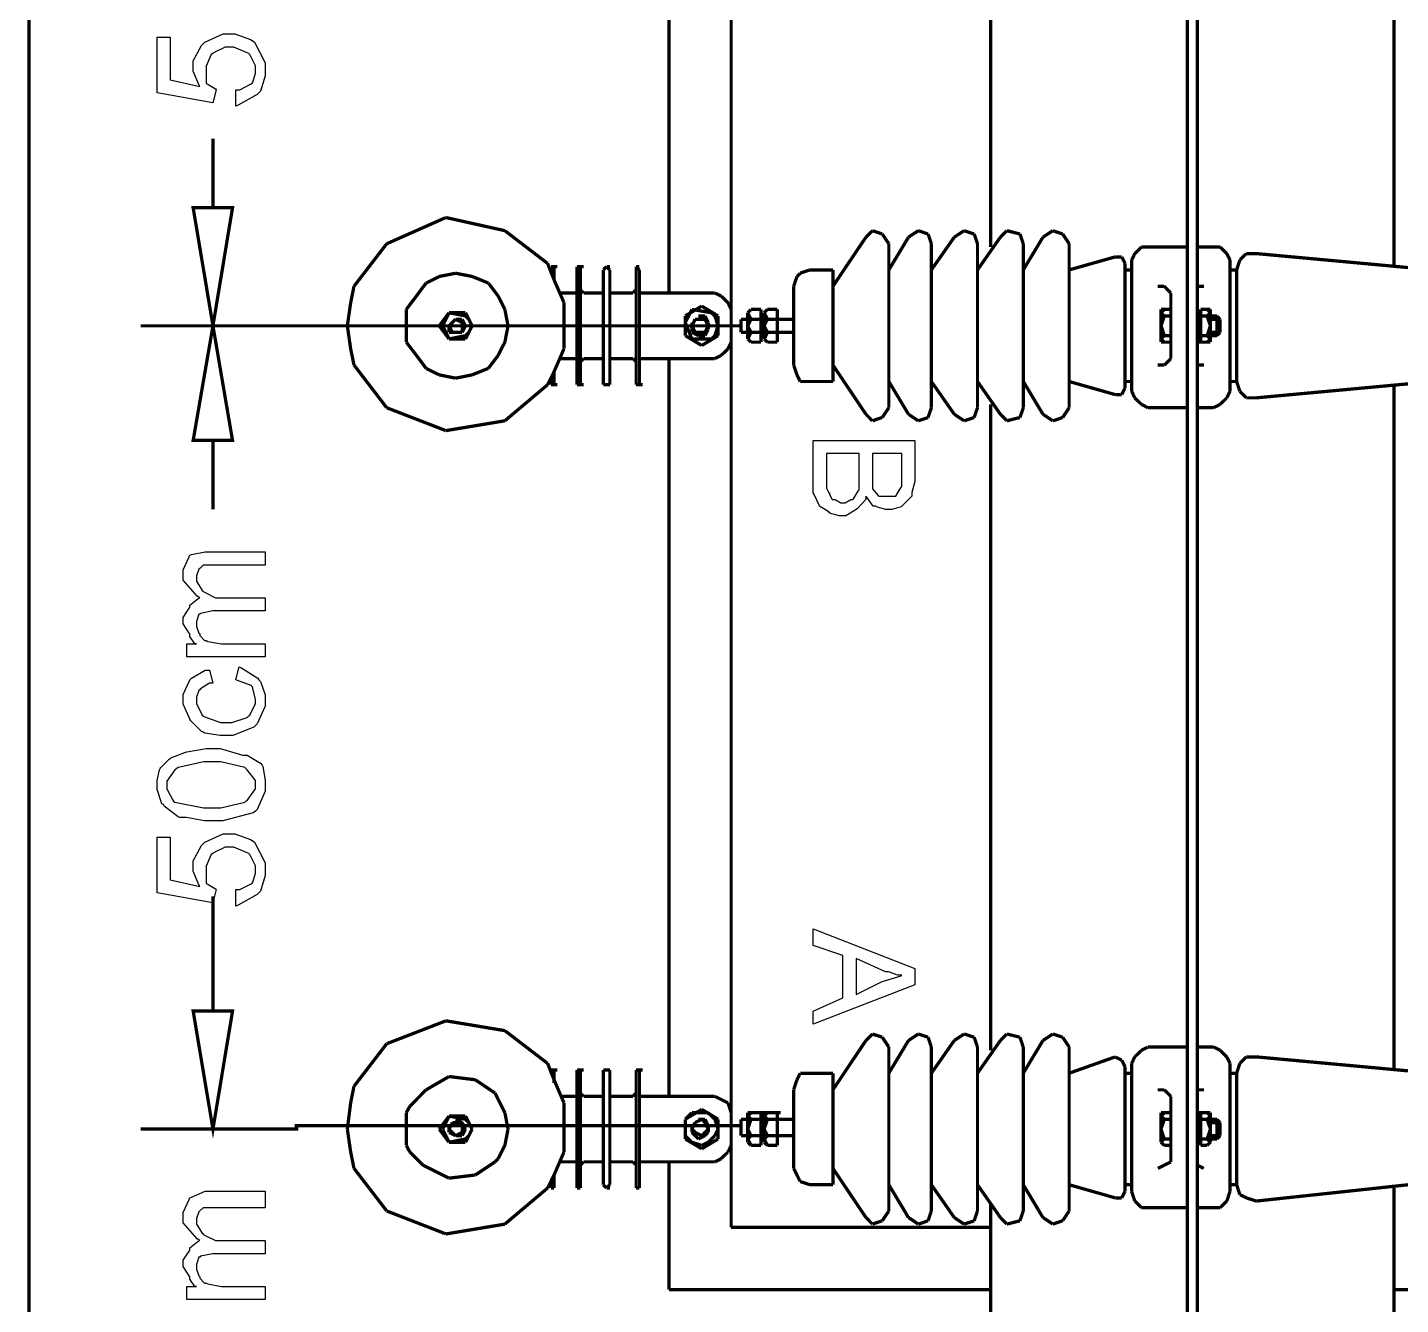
# Model space of a CAD drawing. Header units: metres. Extents: x -593 to 248, y 430 to 1024.
# Drawn here: x -546.62 to -528.88, y 603.56 to 620.07 of the extents above; entities that cross this region are included whole.
import ezdxf

# ---------------------------------------------------------------- set-up
doc = ezdxf.new("R2010")
doc.units = ezdxf.units.M
doc.header["$MEASUREMENT"] = 0
for name, color, linetype in [('C00-00-00-BLACK', 7, 'Continuous'), ('C00-00-FF', 5, 'Continuous'), ('C00-7E-FF', 150, 'Continuous'), ('CFF-00-00', 1, 'Continuous'), ('CFF-7E-00', 30, 'Continuous')]:
    doc.layers.add(name, color=color, linetype=linetype)

msp = doc.modelspace()

# ---------------------------------------------------------------- linework, layer by layer
at = {"layer": 'C00-00-00-BLACK', "const_width": 0.0423}
for points in [[(-546.602, 538.81), (-546.602, 660.761)], [(-531.63, 633.803), (-531.63, 598.579)], [(-531.503, 633.803), (-531.503, 598.579)], [(-537.528, 604.557), (-537.528, 627.826)], [(-538.331, 616.636), (-538.331, 626.13)], [(-528.961, 616.975), (-528.961, 625.792)], [(-528.961, 625.792), (-528.961, 616.975)], [(-534.175, 617.231), (-534.175, 625.537)], [(-541.215, 617.611), (-541.98, 617.272)], [(-540.453, 617.441), (-541.215, 617.611)], [(-539.901, 617.018), (-540.453, 617.441)], [(-535.702, 617.441), (-535.786, 617.357)], [(-535.575, 617.398), (-535.702, 617.441)], [(-535.109, 617.441), (-535.236, 617.357)], [(-534.983, 617.398), (-535.109, 617.441)], [(-534.517, 617.441), (-534.644, 617.357)], [(-534.387, 617.398), (-534.517, 617.441)], [(-533.964, 617.441), (-534.048, 617.357)], [(-533.795, 617.398), (-533.964, 617.441)], [(-533.37, 617.441), (-533.498, 617.357)], [(-533.243, 617.398), (-533.37, 617.441)], [(-541.98, 617.272), (-542.403, 616.722)], [(-535.786, 617.357), (-536.213, 616.722)], [(-535.49, 617.272), (-535.575, 617.398)], [(-535.236, 617.357), (-535.49, 616.934)], [(-535.49, 615.152), (-535.49, 617.272)], [(-534.94, 617.272), (-534.983, 617.398)], [(-534.644, 617.357), (-534.94, 616.934)], [(-534.94, 615.152), (-534.94, 617.272)], [(-534.344, 617.272), (-534.387, 617.398)], [(-534.048, 617.357), (-534.344, 616.934)], [(-534.344, 615.152), (-534.344, 617.272)], [(-533.752, 617.272), (-533.795, 617.398)], [(-533.498, 617.357), (-533.752, 616.934)], [(-533.752, 615.152), (-533.752, 617.272)], [(-533.159, 617.272), (-533.243, 617.398)], [(-533.159, 615.152), (-533.159, 617.272)], [(-533.159, 616.934), (-532.564, 617.102)], [(-532.479, 617.102), (-532.564, 617.102)], [(-532.437, 617.018), (-532.479, 617.102)], [(-532.311, 617.145), (-532.352, 617.061)], [(-532.225, 617.231), (-532.311, 617.145)], [(-532.141, 617.231), (-532.225, 617.231)], [(-532.141, 617.231), (-531.63, 617.231)], [(-531.503, 617.231), (-531.291, 617.231)], [(-531.207, 617.231), (-531.291, 617.231)], [(-531.121, 617.145), (-531.207, 617.231)], [(-531.08, 617.061), (-531.121, 617.145)], [(-530.868, 617.145), (-530.953, 617.061)], [(-530.741, 617.145), (-530.868, 617.145)], [(-527.984, 616.891), (-530.741, 617.145)], [(-541.089, 616.891), (-541.301, 616.849)], [(-540.876, 616.849), (-541.089, 616.891)], [(-539.817, 616.806), (-539.901, 617.018)], [(-539.817, 616.975), (-539.858, 616.975)], [(-539.858, 616.975), (-539.858, 616.934)], [(-539.858, 616.934), (-539.858, 616.891)], [(-539.817, 616.934), (-539.817, 616.975)], [(-539.817, 616.975), (-539.774, 616.975)], [(-539.817, 616.934), (-539.817, 616.806)], [(-539.478, 616.975), (-539.52, 616.975)], [(-539.52, 616.975), (-539.52, 616.934)], [(-539.52, 616.934), (-539.52, 615.449)], [(-539.478, 616.934), (-539.478, 616.975)], [(-539.478, 616.975), (-539.435, 616.975)], [(-539.478, 616.934), (-539.478, 615.449)], [(-539.139, 616.975), (-539.181, 616.934)], [(-539.181, 616.934), (-539.181, 615.449)], [(-539.096, 616.934), (-539.139, 616.975)], [(-539.139, 616.975), (-539.096, 616.975)], [(-539.096, 616.934), (-539.096, 615.449)], [(-538.713, 616.934), (-538.756, 616.975)], [(-538.756, 616.975), (-538.713, 616.975)], [(-538.756, 616.975), (-538.756, 616.934)], [(-538.756, 616.934), (-538.756, 615.449)], [(-538.713, 616.934), (-538.713, 615.449)], [(-536.636, 616.891), (-536.678, 616.849)], [(-536.509, 616.934), (-536.636, 616.891)], [(-536.213, 616.934), (-536.509, 616.934)], [(-536.213, 615.491), (-536.213, 616.934)], [(-532.437, 615.407), (-532.437, 617.018)], [(-532.352, 616.934), (-532.437, 616.934)], [(-532.352, 615.365), (-532.352, 617.061)], [(-531.08, 615.365), (-531.08, 617.061)], [(-530.994, 616.934), (-531.08, 616.934)], [(-530.953, 617.061), (-530.994, 616.934)], [(-530.994, 615.491), (-530.994, 616.934)], [(-542.403, 616.722), (-542.446, 616.51)], [(-541.471, 616.764), (-541.597, 616.595)], [(-541.301, 616.849), (-541.471, 616.764)], [(-540.666, 616.764), (-540.876, 616.849)], [(-540.539, 616.595), (-540.666, 616.764)], [(-539.689, 616.51), (-539.817, 616.806)], [(-536.678, 616.849), (-536.72, 616.722)], [(-536.72, 615.704), (-536.72, 616.722)], [(-531.929, 616.722), (-532.013, 616.722)], [(-531.845, 616.636), (-531.929, 616.722)], [(-531.418, 616.722), (-531.503, 616.722)], [(-541.597, 616.595), (-541.727, 616.423)], [(-540.453, 616.423), (-540.539, 616.595)], [(-539.731, 616.636), (-539.562, 616.636)], [(-539.562, 616.636), (-539.52, 616.636)], [(-539.52, 616.636), (-539.52, 616.679)], [(-539.478, 616.679), (-539.435, 616.636)], [(-539.435, 616.636), (-539.392, 616.636)], [(-539.392, 616.636), (-539.223, 616.636)], [(-539.223, 616.636), (-539.181, 616.636)], [(-539.181, 616.636), (-539.181, 616.679)], [(-539.096, 616.679), (-539.096, 616.636)], [(-539.096, 616.636), (-539.055, 616.636)], [(-539.055, 616.636), (-538.842, 616.636)], [(-538.842, 616.636), (-538.797, 616.636)], [(-538.797, 616.636), (-538.756, 616.679)], [(-538.713, 616.679), (-538.713, 616.636)], [(-538.713, 616.636), (-538.67, 616.636)], [(-538.67, 616.636), (-537.739, 616.636)], [(-537.655, 616.595), (-537.739, 616.636)], [(-537.569, 616.51), (-537.655, 616.595)], [(-531.845, 616.51), (-531.845, 616.636)], [(-542.446, 616.51), (-542.489, 616.211)], [(-541.727, 616.423), (-541.727, 616.211)], [(-541.174, 616.38), (-541.301, 616.211)], [(-541.174, 616.38), (-541.258, 616.211)], [(-540.962, 616.339), (-541.174, 616.38)], [(-540.962, 616.38), (-541.174, 616.38)], [(-540.876, 616.211), (-540.962, 616.38)], [(-540.412, 616.211), (-540.453, 616.423)], [(-539.689, 616.211), (-539.689, 616.51)], [(-537.908, 616.466), (-538.121, 616.339)], [(-538.035, 616.423), (-538.121, 616.253)], [(-537.782, 616.38), (-538.035, 616.423)], [(-537.697, 616.339), (-537.908, 616.466)], [(-537.739, 616.339), (-537.782, 616.38)], [(-537.528, 616.423), (-537.569, 616.51)], [(-537.528, 616), (-537.528, 616.423)], [(-537.271, 616.423), (-537.313, 616.38)], [(-537.271, 616.423), (-537.313, 616.38)], [(-537.313, 616.38), (-537.271, 616.296)], [(-537.313, 616.38), (-537.313, 616.041)], [(-537.271, 616.423), (-537.143, 616.423)], [(-537.143, 616.38), (-537.143, 616.423)], [(-537.143, 616.423), (-537.143, 616.38)], [(-537.143, 616.296), (-537.143, 616.38)], [(-537.143, 616.38), (-537.143, 616.041)], [(-537.059, 616.423), (-537.102, 616.38)], [(-537.059, 616.423), (-537.102, 616.38)], [(-537.102, 616.38), (-537.059, 616.296)], [(-537.102, 616.38), (-537.102, 616.041)], [(-537.059, 616.423), (-536.932, 616.423)], [(-536.932, 616.38), (-536.932, 616.423)], [(-536.932, 616.423), (-536.932, 616.38)], [(-536.932, 616.296), (-536.932, 616.38)], [(-536.932, 616.38), (-536.932, 616.041)], [(-531.929, 616.423), (-531.972, 616.38)], [(-531.929, 616.423), (-531.972, 616.423)], [(-531.972, 616.423), (-531.972, 616)], [(-531.972, 616.38), (-531.929, 616.339)], [(-531.845, 616.423), (-531.929, 616.423)], [(-531.845, 616.51), (-531.845, 615.914)], [(-531.503, 616.38), (-531.46, 616.38)], [(-531.46, 616.423), (-531.46, 616.38)], [(-531.46, 616.423), (-531.376, 616.423)], [(-531.46, 616.423), (-531.418, 616.423)], [(-531.46, 616), (-531.46, 616.423)], [(-531.46, 616.38), (-531.46, 616.339)], [(-531.333, 616.38), (-531.376, 616.423)], [(-531.376, 616.423), (-531.333, 616.423)], [(-531.376, 616.339), (-531.333, 616.38)], [(-531.333, 616), (-531.333, 616.423)], [(-542.489, 616.211), (-542.446, 615.914)], [(-541.727, 616.211), (-541.727, 616)], [(-541.301, 616.211), (-541.174, 616.041)], [(-541.258, 616.211), (-541.174, 616.041)], [(-541.132, 616.253), (-541.174, 616.211)], [(-541.174, 616.211), (-541.174, 616.127)], [(-541.174, 616.211), (-541.132, 616.127)], [(-541.089, 616.296), (-541.132, 616.253)], [(-541.005, 616.296), (-541.089, 616.296)], [(-541.005, 616.253), (-541.089, 616.296)], [(-540.962, 616.211), (-541.005, 616.296)], [(-541.005, 616.211), (-541.005, 616.253)], [(-541.005, 616.127), (-540.962, 616.211)], [(-541.005, 616.127), (-541.005, 616.211)], [(-540.919, 616.296), (-540.962, 616.339)], [(-540.962, 616.041), (-540.876, 616.211)], [(-540.876, 616.211), (-540.919, 616.296)], [(-540.919, 616.127), (-540.876, 616.211)], [(-540.453, 616), (-540.412, 616.211)], [(-539.689, 615.914), (-539.689, 616.211)], [(-538.121, 616.339), (-538.121, 616.084)], [(-538.121, 616.253), (-538.035, 616.041)], [(-537.994, 616.296), (-538.035, 616.211)], [(-538.035, 616.253), (-538.035, 616.127)], [(-538.035, 616.211), (-537.994, 616.127)], [(-537.908, 616.296), (-537.994, 616.296)], [(-537.867, 616.339), (-537.951, 616.339)], [(-537.867, 616.296), (-537.908, 616.296)], [(-537.824, 616.253), (-537.867, 616.339)], [(-537.824, 616.211), (-537.867, 616.296)], [(-537.867, 616.127), (-537.824, 616.211)], [(-537.824, 616.169), (-537.824, 616.253)], [(-537.697, 616.211), (-537.739, 616.339)], [(-537.739, 616.084), (-537.697, 616.211)], [(-537.697, 616.084), (-537.697, 616.339)], [(-537.313, 616.296), (-537.401, 616.296)], [(-537.401, 616.127), (-537.401, 616.296)], [(-537.401, 616.127), (-537.401, 616.296)], [(-537.271, 616.296), (-537.313, 616.211)], [(-537.313, 616.211), (-537.271, 616.127)], [(-537.143, 616.296), (-537.271, 616.296)], [(-537.102, 616.296), (-537.143, 616.296)], [(-537.143, 616.211), (-537.143, 616.296)], [(-537.143, 616.127), (-537.143, 616.211)], [(-537.059, 616.296), (-537.102, 616.211)], [(-537.102, 616.211), (-537.059, 616.127)], [(-536.932, 616.296), (-537.059, 616.296)], [(-536.932, 616.211), (-536.932, 616.296)], [(-536.72, 616.296), (-536.932, 616.296)], [(-536.932, 616.127), (-536.932, 616.211)], [(-531.929, 616.339), (-531.972, 616.211)], [(-531.972, 616.211), (-531.929, 616.084)], [(-531.929, 616.339), (-531.845, 616.339)], [(-531.46, 616.339), (-531.376, 616.339)], [(-531.46, 616.339), (-531.46, 616.211)], [(-531.46, 616.211), (-531.46, 616.084)], [(-531.333, 616.211), (-531.376, 616.339)], [(-531.376, 616.084), (-531.333, 616.211)], [(-531.333, 616.339), (-531.25, 616.339)], [(-531.333, 616.296), (-531.25, 616.296)], [(-531.25, 616.339), (-531.207, 616.296)], [(-531.25, 616.084), (-531.25, 616.339)], [(-531.207, 616.296), (-531.207, 616.127)], [(-541.727, 616), (-541.597, 615.83)], [(-541.174, 616.127), (-541.089, 616.127)], [(-541.174, 616.041), (-540.962, 616.084)], [(-541.174, 616.041), (-540.962, 616.041)], [(-541.132, 616.127), (-541.089, 616.127)], [(-541.089, 616.127), (-541.005, 616.127)], [(-541.089, 616.127), (-541.005, 616.127)], [(-540.962, 616.084), (-540.919, 616.127)], [(-540.539, 615.83), (-540.453, 616)], [(-538.121, 616.084), (-537.908, 615.957)], [(-538.035, 616.127), (-537.951, 616.084)], [(-538.035, 616.041), (-537.782, 616.041)], [(-537.994, 616.127), (-537.908, 616.127)], [(-537.951, 616.084), (-537.867, 616.084)], [(-537.908, 616.127), (-537.867, 616.127)], [(-537.908, 615.957), (-537.697, 616.084)], [(-537.867, 616.084), (-537.824, 616.169)], [(-537.782, 616.041), (-537.739, 616.084)], [(-537.569, 615.914), (-537.528, 616)], [(-537.313, 616.127), (-537.401, 616.127)], [(-537.271, 616.127), (-537.313, 616.041)], [(-537.313, 616.041), (-537.271, 616)], [(-537.271, 616), (-537.313, 616.041)], [(-537.143, 616.127), (-537.271, 616.127)], [(-537.271, 616), (-537.143, 616)], [(-537.102, 616.127), (-537.143, 616.127)], [(-537.143, 616.041), (-537.143, 616.127)], [(-537.143, 616), (-537.143, 616.041)], [(-537.143, 616.041), (-537.143, 616)], [(-537.059, 616.127), (-537.102, 616.041)], [(-537.102, 616.041), (-537.059, 616)], [(-537.059, 616), (-537.102, 616.041)], [(-536.932, 616.127), (-537.059, 616.127)], [(-536.932, 616), (-537.059, 616)], [(-536.932, 616.041), (-536.932, 616.127)], [(-536.72, 616.127), (-536.932, 616.127)], [(-536.932, 616), (-536.932, 616.041)], [(-536.932, 616.041), (-536.932, 616)], [(-531.929, 616.084), (-531.972, 616.041)], [(-531.972, 616.041), (-531.929, 616)], [(-531.929, 616), (-531.972, 616)], [(-531.929, 616.084), (-531.845, 616.084)], [(-531.845, 616), (-531.929, 616)], [(-531.46, 616), (-531.503, 616)], [(-531.46, 616.084), (-531.376, 616.084)], [(-531.46, 616.084), (-531.46, 616.041)], [(-531.46, 616.041), (-531.46, 616)], [(-531.46, 616), (-531.376, 616)], [(-531.46, 616), (-531.418, 616)], [(-531.333, 616.041), (-531.376, 616.084)], [(-531.376, 616), (-531.333, 616.041)], [(-531.376, 616), (-531.333, 616)], [(-531.333, 616.127), (-531.25, 616.127)], [(-531.333, 616.084), (-531.25, 616.084)], [(-531.207, 616.127), (-531.25, 616.084)], [(-542.446, 615.914), (-542.403, 615.704)], [(-541.597, 615.83), (-541.471, 615.661)], [(-540.666, 615.661), (-540.539, 615.83)], [(-539.817, 615.618), (-539.689, 615.914)], [(-537.739, 615.788), (-537.655, 615.83)], [(-537.655, 615.83), (-537.569, 615.914)], [(-531.845, 615.788), (-531.845, 615.914)], [(-542.403, 615.704), (-541.98, 615.152)], [(-541.471, 615.661), (-541.301, 615.577)], [(-540.876, 615.577), (-540.666, 615.661)], [(-539.731, 615.788), (-539.562, 615.788)], [(-539.52, 615.788), (-539.562, 615.788)], [(-539.52, 615.745), (-539.52, 615.788)], [(-539.435, 615.788), (-539.478, 615.745)], [(-539.392, 615.788), (-539.435, 615.788)], [(-539.392, 615.788), (-539.223, 615.788)], [(-539.181, 615.788), (-539.223, 615.788)], [(-539.181, 615.745), (-539.181, 615.788)], [(-539.055, 615.788), (-539.096, 615.788)], [(-539.096, 615.788), (-539.096, 615.745)], [(-539.055, 615.788), (-538.842, 615.788)], [(-538.797, 615.788), (-538.842, 615.788)], [(-538.756, 615.745), (-538.797, 615.788)], [(-538.67, 615.788), (-538.713, 615.788)], [(-538.713, 615.788), (-538.713, 615.745)], [(-538.67, 615.788), (-537.739, 615.788)], [(-538.331, 606.25), (-538.331, 615.788)], [(-536.72, 615.704), (-536.678, 615.577)], [(-535.786, 615.068), (-536.213, 615.704)], [(-532.013, 615.704), (-531.929, 615.704)], [(-531.929, 615.704), (-531.845, 615.788)], [(-531.503, 615.704), (-531.418, 615.704)], [(-541.301, 615.577), (-541.089, 615.534)], [(-541.089, 615.534), (-540.876, 615.577)], [(-539.901, 615.449), (-539.817, 615.618)], [(-539.858, 615.534), (-539.858, 615.449)], [(-539.817, 615.618), (-539.817, 615.449)], [(-536.678, 615.577), (-536.636, 615.491)], [(-536.636, 615.491), (-536.509, 615.491)], [(-536.213, 615.491), (-536.509, 615.491)], [(-535.236, 615.068), (-535.49, 615.491)], [(-534.644, 615.068), (-534.94, 615.491)], [(-534.048, 615.068), (-534.344, 615.491)], [(-533.498, 615.068), (-533.752, 615.491)], [(-533.159, 615.491), (-532.564, 615.322)], [(-532.352, 615.491), (-532.437, 615.491)], [(-530.994, 615.491), (-531.08, 615.491)], [(-530.994, 615.491), (-530.953, 615.365)], [(-527.984, 615.534), (-530.741, 615.28)], [(-540.453, 614.983), (-539.901, 615.449)], [(-539.858, 615.449), (-539.817, 615.449)], [(-539.817, 615.449), (-539.774, 615.449)], [(-539.52, 615.449), (-539.478, 615.449)], [(-539.478, 615.449), (-539.435, 615.449)], [(-539.181, 615.449), (-539.139, 615.449)], [(-539.139, 615.449), (-539.096, 615.449)], [(-539.139, 615.449), (-539.096, 615.449)], [(-539.139, 615.449), (-539.096, 615.449)], [(-538.756, 615.449), (-538.713, 615.449)], [(-538.756, 615.449), (-538.713, 615.449)], [(-538.713, 615.449), (-538.67, 615.449)], [(-532.564, 615.322), (-532.479, 615.322)], [(-532.479, 615.322), (-532.437, 615.407)], [(-532.352, 615.365), (-532.311, 615.28)], [(-531.121, 615.28), (-531.08, 615.365)], [(-530.953, 615.365), (-530.868, 615.28)], [(-528.961, 606.591), (-528.961, 615.449)], [(-541.98, 615.152), (-541.215, 614.856)], [(-535.575, 615.026), (-535.49, 615.152)], [(-534.983, 615.026), (-534.94, 615.152)], [(-534.387, 615.026), (-534.344, 615.152)], [(-534.175, 606.845), (-534.175, 615.195)], [(-533.795, 615.026), (-533.752, 615.152)], [(-533.243, 615.026), (-533.159, 615.152)], [(-532.311, 615.28), (-532.225, 615.195)], [(-532.225, 615.195), (-532.141, 615.152)], [(-532.141, 615.152), (-531.63, 615.152)], [(-531.503, 615.152), (-531.291, 615.152)], [(-531.291, 615.152), (-531.207, 615.195)], [(-531.207, 615.195), (-531.121, 615.28)], [(-530.868, 615.28), (-530.741, 615.28)], [(-541.215, 614.856), (-540.453, 614.983)], [(-535.786, 615.068), (-535.702, 614.983)], [(-535.702, 614.983), (-535.575, 615.026)], [(-535.236, 615.068), (-535.109, 614.983)], [(-535.109, 614.983), (-534.983, 615.026)], [(-534.644, 615.068), (-534.517, 614.983)], [(-534.517, 614.983), (-534.387, 615.026)], [(-534.048, 615.068), (-533.964, 614.983)], [(-533.964, 614.983), (-533.795, 615.026)], [(-533.498, 615.068), (-533.37, 614.983)], [(-533.37, 614.983), (-533.243, 615.026)], [(-541.215, 607.226), (-541.98, 606.93)], [(-540.453, 607.099), (-541.215, 607.226)], [(-539.901, 606.676), (-540.453, 607.099)], [(-535.786, 606.972), (-536.213, 606.334)], [(-535.702, 607.056), (-535.786, 606.972)], [(-535.575, 607.014), (-535.702, 607.056)], [(-535.49, 606.887), (-535.575, 607.014)], [(-535.236, 606.972), (-535.49, 606.549)], [(-535.109, 607.056), (-535.236, 606.972)], [(-534.983, 607.014), (-535.109, 607.056)], [(-534.94, 606.887), (-534.983, 607.014)], [(-534.644, 606.972), (-534.94, 606.549)], [(-534.517, 607.056), (-534.644, 606.972)], [(-534.387, 607.014), (-534.517, 607.056)], [(-534.344, 606.887), (-534.387, 607.014)], [(-534.048, 606.972), (-534.344, 606.549)], [(-534.048, 606.972), (-534.344, 606.549)], [(-533.964, 607.056), (-534.048, 606.972)], [(-533.795, 607.014), (-533.964, 607.056)], [(-533.752, 606.887), (-533.795, 607.014)], [(-533.498, 606.972), (-533.752, 606.549)], [(-533.37, 607.056), (-533.498, 606.972)], [(-533.243, 607.014), (-533.37, 607.056)], [(-533.159, 606.887), (-533.243, 607.014)], [(-541.98, 606.93), (-542.403, 606.38)], [(-535.49, 604.768), (-535.49, 606.887)], [(-534.94, 604.768), (-534.94, 606.887)], [(-534.344, 604.768), (-534.344, 606.887)], [(-533.752, 604.768), (-533.752, 606.887)], [(-533.159, 604.768), (-533.159, 606.887)], [(-532.225, 606.845), (-532.311, 606.76)], [(-532.141, 606.887), (-532.225, 606.845)], [(-532.141, 606.887), (-531.63, 606.887)], [(-531.503, 606.887), (-531.291, 606.887)], [(-531.207, 606.845), (-531.291, 606.887)], [(-531.121, 606.76), (-531.207, 606.845)], [(-539.817, 606.464), (-539.901, 606.676)], [(-533.159, 606.549), (-532.564, 606.76)], [(-532.479, 606.717), (-532.564, 606.76)], [(-532.437, 606.633), (-532.479, 606.717)], [(-532.437, 605.022), (-532.437, 606.633)], [(-532.311, 606.76), (-532.352, 606.676)], [(-532.352, 605.022), (-532.352, 606.676)], [(-531.08, 606.676), (-531.121, 606.76)], [(-531.08, 605.022), (-531.08, 606.676)], [(-530.953, 606.676), (-530.994, 606.549)], [(-530.868, 606.76), (-530.953, 606.676)], [(-530.741, 606.76), (-530.868, 606.76)], [(-527.984, 606.506), (-530.741, 606.76)], [(-541.174, 606.506), (-541.471, 606.334)], [(-540.835, 606.464), (-541.174, 606.506)], [(-540.58, 606.292), (-540.835, 606.464)], [(-539.858, 606.591), (-539.858, 606.549)], [(-539.817, 606.591), (-539.858, 606.591)], [(-539.858, 606.591), (-539.817, 606.591)], [(-539.817, 606.591), (-539.817, 606.421)], [(-539.817, 606.591), (-539.774, 606.591)], [(-539.689, 606.165), (-539.817, 606.464)], [(-539.52, 606.591), (-539.52, 605.107)], [(-539.478, 606.591), (-539.52, 606.591)], [(-539.52, 606.591), (-539.478, 606.591)], [(-539.478, 606.591), (-539.478, 605.107)], [(-539.478, 606.591), (-539.435, 606.591)], [(-539.181, 606.591), (-539.181, 605.107)], [(-539.139, 606.591), (-539.181, 606.591)], [(-539.096, 606.591), (-539.139, 606.591)], [(-539.139, 606.591), (-539.096, 606.591)], [(-539.096, 606.591), (-539.096, 605.107)], [(-538.756, 606.591), (-538.756, 605.107)], [(-538.713, 606.591), (-538.756, 606.591)], [(-538.756, 606.591), (-538.713, 606.591)], [(-538.713, 606.591), (-538.713, 605.107)], [(-538.713, 606.591), (-538.67, 606.591)], [(-536.678, 606.464), (-536.72, 606.334)], [(-536.636, 606.549), (-536.678, 606.464)], [(-536.509, 606.549), (-536.636, 606.549)], [(-536.213, 606.549), (-536.509, 606.549)], [(-536.213, 605.107), (-536.213, 606.549)], [(-532.352, 606.549), (-532.437, 606.549)], [(-530.994, 606.549), (-531.08, 606.549)], [(-530.994, 605.107), (-530.994, 606.549)], [(-542.403, 606.38), (-542.446, 606.165)], [(-541.471, 606.334), (-541.681, 606.122)], [(-540.539, 606.208), (-540.58, 606.292)], [(-539.731, 606.25), (-539.562, 606.25)], [(-539.562, 606.25), (-539.52, 606.25)], [(-539.52, 606.25), (-539.52, 606.292)], [(-539.478, 606.292), (-539.435, 606.25)], [(-539.435, 606.25), (-539.392, 606.25)], [(-539.392, 606.25), (-539.223, 606.25)], [(-539.223, 606.25), (-539.181, 606.25)], [(-539.181, 606.25), (-539.181, 606.292)], [(-539.096, 606.292), (-539.096, 606.25)], [(-539.096, 606.25), (-539.055, 606.25)], [(-539.055, 606.25), (-538.842, 606.25)], [(-538.842, 606.25), (-538.797, 606.25)], [(-538.797, 606.25), (-538.756, 606.292)], [(-538.713, 606.292), (-538.713, 606.25)], [(-538.713, 606.25), (-538.67, 606.25)], [(-538.67, 606.25), (-537.739, 606.25)], [(-537.655, 606.208), (-537.739, 606.25)], [(-536.72, 605.319), (-536.72, 606.334)], [(-531.929, 606.334), (-532.013, 606.334)], [(-531.845, 606.25), (-531.929, 606.334)], [(-531.845, 606.165), (-531.845, 606.25)], [(-531.418, 606.334), (-531.503, 606.334)], [(-542.446, 606.165), (-542.489, 605.826)], [(-541.681, 606.122), (-541.727, 606.038)], [(-540.453, 606.038), (-540.539, 606.208)], [(-539.689, 605.826), (-539.689, 606.165)], [(-537.908, 606.081), (-538.121, 605.954)], [(-537.697, 605.954), (-537.908, 606.081)], [(-537.569, 606.165), (-537.655, 606.208)], [(-537.528, 606.038), (-537.569, 606.165)], [(-531.845, 606.165), (-531.845, 605.53)], [(-541.727, 606.038), (-541.727, 605.826)], [(-541.174, 605.995), (-541.301, 605.826)], [(-541.174, 605.995), (-541.258, 605.826)], [(-540.962, 605.995), (-541.174, 605.995)], [(-540.962, 605.954), (-541.174, 605.995)], [(-541.132, 605.911), (-541.174, 605.826)], [(-541.089, 605.911), (-541.132, 605.911)], [(-541.005, 605.911), (-541.089, 605.954)], [(-541.005, 605.911), (-541.089, 605.911)], [(-541.005, 605.826), (-541.005, 605.911)], [(-540.962, 605.826), (-541.005, 605.911)], [(-540.876, 605.826), (-540.962, 605.995)], [(-540.919, 605.911), (-540.962, 605.954)], [(-540.876, 605.826), (-540.919, 605.911)], [(-540.412, 605.826), (-540.453, 606.038)], [(-538.035, 606.038), (-538.121, 605.954)], [(-538.121, 605.954), (-538.121, 605.699)], [(-538.121, 605.954), (-538.121, 605.826)], [(-537.908, 606.038), (-538.035, 606.038)], [(-537.994, 605.911), (-538.035, 605.826)], [(-537.908, 605.954), (-537.994, 605.911)], [(-537.867, 605.954), (-537.951, 605.954)], [(-537.824, 606.038), (-537.908, 606.038)], [(-537.867, 605.911), (-537.908, 605.954)], [(-537.824, 605.869), (-537.867, 605.954)], [(-537.824, 605.826), (-537.867, 605.911)], [(-537.739, 605.954), (-537.824, 606.038)], [(-537.697, 605.826), (-537.739, 605.954)], [(-537.697, 605.699), (-537.697, 605.954)], [(-537.528, 606.038), (-537.528, 605.615)], [(-537.401, 605.742), (-537.401, 605.954)], [(-537.313, 605.954), (-537.401, 605.954)], [(-537.401, 605.742), (-537.401, 605.954)], [(-537.313, 606.038), (-537.313, 605.656)], [(-537.313, 606.038), (-537.271, 606.038)], [(-537.271, 606.038), (-537.313, 605.995)], [(-537.313, 605.995), (-537.271, 605.954)], [(-537.271, 605.954), (-537.313, 605.826)], [(-537.271, 606.038), (-537.143, 606.038)], [(-537.271, 605.954), (-537.143, 605.954)], [(-537.143, 606.038), (-537.143, 605.656)], [(-537.143, 606.038), (-537.102, 606.038)], [(-537.143, 605.995), (-537.143, 606.038)], [(-537.143, 605.954), (-537.143, 605.995)], [(-537.143, 605.826), (-537.143, 605.954)], [(-537.102, 605.954), (-537.143, 605.954)], [(-537.102, 606.038), (-537.102, 605.656)], [(-537.102, 606.038), (-537.059, 606.038)], [(-537.059, 606.038), (-537.102, 605.995)], [(-537.102, 605.995), (-537.059, 605.954)], [(-537.059, 605.954), (-537.102, 605.826)], [(-537.059, 606.038), (-536.932, 606.038)], [(-536.932, 605.954), (-537.059, 605.954)], [(-536.932, 606.038), (-536.932, 605.656)], [(-536.932, 606.038), (-536.89, 606.038)], [(-536.932, 605.995), (-536.932, 606.038)], [(-536.932, 605.954), (-536.932, 605.995)], [(-536.932, 605.826), (-536.932, 605.954)], [(-536.72, 605.954), (-536.932, 605.954)], [(-531.972, 606.038), (-531.972, 605.656)], [(-531.972, 606.038), (-531.929, 606.038)], [(-531.929, 606.038), (-531.972, 605.995)], [(-531.972, 605.995), (-531.929, 605.954)], [(-531.929, 605.954), (-531.972, 605.826)], [(-531.929, 606.038), (-531.845, 606.038)], [(-531.929, 605.954), (-531.845, 605.954)], [(-531.503, 606.038), (-531.46, 606.038)], [(-531.46, 605.656), (-531.46, 606.038)], [(-531.46, 606.038), (-531.418, 606.038)], [(-531.376, 606.038), (-531.46, 606.038)], [(-531.46, 606.038), (-531.46, 605.995)], [(-531.46, 605.995), (-531.46, 605.954)], [(-531.46, 605.954), (-531.46, 605.826)], [(-531.46, 605.954), (-531.376, 605.954)], [(-531.333, 606.038), (-531.376, 606.038)], [(-531.333, 605.995), (-531.376, 606.038)], [(-531.376, 605.954), (-531.333, 605.995)], [(-531.333, 605.826), (-531.376, 605.954)], [(-531.333, 605.656), (-531.333, 606.038)], [(-531.25, 605.954), (-531.333, 605.954)], [(-531.333, 605.911), (-531.25, 605.911)], [(-531.25, 605.954), (-531.25, 605.699)], [(-531.207, 605.911), (-531.25, 605.954)], [(-531.207, 605.911), (-531.207, 605.742)], [(-542.489, 605.826), (-542.446, 605.53)], [(-541.727, 605.826), (-541.727, 605.615)], [(-541.301, 605.826), (-541.174, 605.656)], [(-541.258, 605.826), (-541.174, 605.656)], [(-541.174, 605.869), (-541.174, 605.784)], [(-541.174, 605.826), (-541.132, 605.784)], [(-541.174, 605.784), (-541.089, 605.742)], [(-541.132, 605.784), (-541.089, 605.742)], [(-541.089, 605.742), (-541.005, 605.784)], [(-541.089, 605.742), (-541.005, 605.742)], [(-541.005, 605.784), (-541.005, 605.826)], [(-541.005, 605.742), (-540.962, 605.826)], [(-540.962, 605.656), (-540.876, 605.826)], [(-540.962, 605.699), (-540.919, 605.742)], [(-540.919, 605.742), (-540.876, 605.826)], [(-540.453, 605.615), (-540.412, 605.826)], [(-539.689, 605.53), (-539.689, 605.826)], [(-538.121, 605.826), (-538.121, 605.742)], [(-538.121, 605.742), (-538.035, 605.656)], [(-538.035, 605.869), (-538.035, 605.784)], [(-538.035, 605.826), (-537.994, 605.784)], [(-538.035, 605.784), (-537.951, 605.699)], [(-537.994, 605.784), (-537.908, 605.742)], [(-537.951, 605.699), (-537.867, 605.742)], [(-537.908, 605.742), (-537.867, 605.784)], [(-537.867, 605.784), (-537.824, 605.826)], [(-537.867, 605.742), (-537.824, 605.784)], [(-537.824, 605.784), (-537.824, 605.869)], [(-537.824, 605.656), (-537.739, 605.742)], [(-537.739, 605.742), (-537.697, 605.826)], [(-537.313, 605.742), (-537.401, 605.742)], [(-537.313, 605.826), (-537.271, 605.742)], [(-537.271, 605.742), (-537.313, 605.699)], [(-537.143, 605.742), (-537.271, 605.742)], [(-537.143, 605.742), (-537.143, 605.826)], [(-537.143, 605.699), (-537.143, 605.742)], [(-537.102, 605.742), (-537.143, 605.742)], [(-537.102, 605.826), (-537.059, 605.742)], [(-537.059, 605.742), (-537.102, 605.699)], [(-536.932, 605.742), (-537.059, 605.742)], [(-536.932, 605.742), (-536.932, 605.826)], [(-536.932, 605.699), (-536.932, 605.742)], [(-536.72, 605.742), (-536.932, 605.742)], [(-531.972, 605.826), (-531.929, 605.699)], [(-531.46, 605.826), (-531.46, 605.699)], [(-531.376, 605.699), (-531.333, 605.826)], [(-531.333, 605.742), (-531.25, 605.742)], [(-531.25, 605.699), (-531.207, 605.742)], [(-542.446, 605.53), (-542.403, 605.319)], [(-541.727, 605.615), (-541.681, 605.53)], [(-541.681, 605.53), (-541.512, 605.36)], [(-541.174, 605.656), (-540.962, 605.699)], [(-541.174, 605.656), (-540.962, 605.656)], [(-540.539, 605.445), (-540.453, 605.615)], [(-539.817, 605.233), (-539.689, 605.53)], [(-538.121, 605.699), (-537.908, 605.572)], [(-538.035, 605.656), (-537.908, 605.615)], [(-537.908, 605.572), (-537.697, 605.699)], [(-537.908, 605.615), (-537.824, 605.656)], [(-537.655, 605.445), (-537.569, 605.53)], [(-537.569, 605.53), (-537.528, 605.615)], [(-537.313, 605.699), (-537.271, 605.615)], [(-537.271, 605.615), (-537.313, 605.656)], [(-537.271, 605.615), (-537.143, 605.615)], [(-537.143, 605.615), (-537.143, 605.699)], [(-537.143, 605.656), (-537.143, 605.615)], [(-537.102, 605.699), (-537.059, 605.615)], [(-537.059, 605.615), (-537.102, 605.656)], [(-537.059, 605.615), (-536.932, 605.615)], [(-536.932, 605.615), (-536.932, 605.699)], [(-536.932, 605.615), (-536.932, 605.656)], [(-531.929, 605.699), (-531.972, 605.656)], [(-531.972, 605.656), (-531.929, 605.615)], [(-531.929, 605.615), (-531.972, 605.656)], [(-531.929, 605.699), (-531.845, 605.699)], [(-531.845, 605.615), (-531.929, 605.615)], [(-531.845, 605.403), (-531.845, 605.53)], [(-531.503, 605.656), (-531.46, 605.656)], [(-531.46, 605.699), (-531.46, 605.656)], [(-531.46, 605.699), (-531.376, 605.699)], [(-531.46, 605.656), (-531.46, 605.615)], [(-531.46, 605.656), (-531.46, 605.615)], [(-531.376, 605.615), (-531.46, 605.615)], [(-531.333, 605.656), (-531.376, 605.699)], [(-531.376, 605.615), (-531.333, 605.656)], [(-531.333, 605.656), (-531.376, 605.615)], [(-531.333, 605.699), (-531.25, 605.699)], [(-541.512, 605.36), (-541.174, 605.192)], [(-540.835, 605.233), (-540.58, 605.403)], [(-540.58, 605.403), (-540.539, 605.445)], [(-539.731, 605.403), (-539.562, 605.403)], [(-539.52, 605.403), (-539.562, 605.403)], [(-539.52, 605.36), (-539.52, 605.403)], [(-539.435, 605.403), (-539.478, 605.36)], [(-539.392, 605.403), (-539.435, 605.403)], [(-539.223, 605.403), (-539.392, 605.403)], [(-539.181, 605.403), (-539.223, 605.403)], [(-539.181, 605.36), (-539.181, 605.403)], [(-539.055, 605.403), (-539.096, 605.403)], [(-539.096, 605.403), (-539.096, 605.36)], [(-539.055, 605.403), (-538.842, 605.403)], [(-538.797, 605.403), (-538.842, 605.403)], [(-538.756, 605.36), (-538.797, 605.403)], [(-538.67, 605.403), (-538.713, 605.403)], [(-538.713, 605.403), (-538.713, 605.36)], [(-538.67, 605.403), (-537.739, 605.403)], [(-538.331, 603.749), (-538.331, 605.403)], [(-537.739, 605.403), (-537.655, 605.445)], [(-532.013, 605.319), (-531.929, 605.36)], [(-531.929, 605.36), (-531.845, 605.403)], [(-531.503, 605.36), (-531.418, 605.319)], [(-542.403, 605.319), (-541.98, 604.768)], [(-541.174, 605.192), (-540.835, 605.233)], [(-539.901, 605.064), (-539.817, 605.233)], [(-539.817, 605.233), (-539.817, 605.107)], [(-536.72, 605.319), (-536.678, 605.233)], [(-536.678, 605.233), (-536.636, 605.149)], [(-536.213, 605.319), (-535.786, 604.683)], [(-530.741, 604.896), (-527.984, 605.192)], [(-540.453, 604.598), (-539.901, 605.064)], [(-539.858, 605.149), (-539.858, 605.064)], [(-539.858, 605.064), (-539.817, 605.064)], [(-539.817, 605.064), (-539.817, 605.107)], [(-539.52, 605.107), (-539.52, 605.064)], [(-539.52, 605.064), (-539.478, 605.064)], [(-539.478, 605.064), (-539.478, 605.107)], [(-539.181, 605.107), (-539.139, 605.064)], [(-539.139, 605.064), (-539.096, 605.107)], [(-539.139, 605.064), (-539.096, 605.064)], [(-538.756, 605.107), (-538.756, 605.064)], [(-538.756, 605.064), (-538.713, 605.064)], [(-538.713, 605.064), (-538.713, 605.107)], [(-536.636, 605.149), (-536.509, 605.107)], [(-536.213, 605.107), (-536.509, 605.107)], [(-535.236, 604.683), (-535.49, 605.107)], [(-534.644, 604.683), (-534.94, 605.107)], [(-534.048, 604.683), (-534.344, 605.107)], [(-533.498, 604.683), (-533.752, 605.107)], [(-533.159, 605.107), (-532.564, 604.937)], [(-532.479, 604.937), (-532.437, 605.022)], [(-532.352, 605.107), (-532.437, 605.107)], [(-532.352, 605.022), (-532.311, 604.896)], [(-531.121, 604.896), (-531.08, 605.022)], [(-530.994, 605.107), (-531.08, 605.107)], [(-530.994, 605.107), (-530.953, 604.98)], [(-528.961, 556.444), (-528.961, 605.064)], [(-534.175, 551.272), (-534.175, 604.853)], [(-532.564, 604.937), (-532.479, 604.937)], [(-532.311, 604.896), (-532.225, 604.81)], [(-531.207, 604.81), (-531.121, 604.896)], [(-530.953, 604.98), (-530.868, 604.937)], [(-530.868, 604.937), (-530.741, 604.896)], [(-541.98, 604.768), (-541.215, 604.471)], [(-535.786, 604.683), (-535.702, 604.598)], [(-535.575, 604.641), (-535.49, 604.768)], [(-535.236, 604.683), (-535.109, 604.598)], [(-534.983, 604.641), (-534.94, 604.768)], [(-534.644, 604.683), (-534.517, 604.598)], [(-534.387, 604.641), (-534.344, 604.768)], [(-534.048, 604.683), (-533.964, 604.598)], [(-533.795, 604.641), (-533.752, 604.768)], [(-533.498, 604.683), (-533.37, 604.598)], [(-533.243, 604.641), (-533.159, 604.768)], [(-532.225, 604.81), (-532.141, 604.81)], [(-532.141, 604.81), (-531.63, 604.81)], [(-531.503, 604.81), (-531.291, 604.81)], [(-531.291, 604.81), (-531.207, 604.81)], [(-541.215, 604.471), (-540.453, 604.598)], [(-534.175, 604.557), (-537.528, 604.557)], [(-535.702, 604.598), (-535.575, 604.641)], [(-535.109, 604.598), (-534.983, 604.641)], [(-534.517, 604.598), (-534.387, 604.641)], [(-533.964, 604.598), (-533.795, 604.641)], [(-533.37, 604.598), (-533.243, 604.641)], [(-534.175, 603.749), (-538.331, 603.749)], [(-528.961, 603.749), (-528.069, 603.749)]]:
    msp.add_lwpolyline(points, dxfattribs=at)
at = {"layer": 'C00-00-00-BLACK'}
for points in [[(-536.467, 614.729), (-535.152, 614.729), (-535.152, 614.261), (-535.152, 614.197), (-535.194, 614.056), (-535.194, 614.007), (-535.205, 613.998), (-535.311, 613.891), (-535.32, 613.881), (-535.331, 613.871), (-535.451, 613.838), (-535.49, 613.838), (-535.533, 613.838), (-535.65, 613.871), (-535.659, 613.881), (-535.691, 613.881), (-535.776, 613.998), (-535.786, 614.007), (-535.786, 613.966), (-535.893, 613.849), (-535.914, 613.838), (-535.925, 613.828), (-536.045, 613.754), (-536.085, 613.754), (-536.128, 613.754), (-536.245, 613.785), (-536.255, 613.795), (-536.266, 613.806), (-536.372, 613.871), (-536.381, 613.881), (-536.392, 613.891), (-536.457, 614.029), (-536.467, 614.05), (-536.467, 614.103), (-536.467, 614.222), (-536.467, 614.261), (-536.467, 614.729)], [(-536.297, 614.56), (-536.297, 614.261), (-536.297, 614.229), (-536.297, 614.134), (-536.297, 614.134), (-536.297, 614.113), (-536.266, 614.05), (-536.255, 614.05), (-536.255, 614.029), (-536.224, 613.964), (-536.213, 613.964), (-536.182, 613.964), (-536.11, 613.923), (-536.085, 613.923), (-536.053, 613.923), (-535.983, 613.964), (-535.958, 613.964), (-535.947, 613.975), (-535.883, 614.082), (-535.872, 614.091), (-535.872, 614.091), (-535.872, 614.22), (-535.872, 614.261), (-535.872, 614.56), (-536.297, 614.56)], [(-535.702, 614.56), (-535.702, 614.304), (-535.702, 614.262), (-535.702, 614.167), (-535.702, 614.134), (-535.702, 614.102), (-535.629, 614.018), (-535.618, 614.007), (-535.618, 614.007), (-535.554, 614.007), (-535.533, 614.007), (-535.501, 614.007), (-535.431, 614.007), (-535.406, 614.007), (-535.396, 614.018), (-535.331, 614.124), (-535.32, 614.134), (-535.32, 614.134), (-535.32, 614.262), (-535.32, 614.304), (-535.32, 614.56), (-535.702, 614.56)], [(-536.467, 608.414), (-535.152, 607.904), (-535.152, 607.692), (-536.467, 607.183), (-536.467, 607.353), (-536.085, 607.522), (-536.085, 608.072), (-536.467, 608.2), (-536.467, 608.414)], [(-535.914, 608.031), (-535.914, 607.565), (-535.575, 607.734), (-535.544, 607.745), (-535.331, 607.809), (-535.32, 607.818), (-535.374, 607.818), (-535.494, 607.861), (-535.533, 607.861), (-535.914, 608.031)]]:
    msp.add_lwpolyline(points, close=True, dxfattribs=at)
at = {"layer": 'C00-00-FF', "const_width": 0.0423}
for points in [[(-543.124, 616.211), (-545.161, 616.211)], [(-543.124, 616.211), (-545.161, 616.211)], [(-543.124, 605.826), (-545.161, 605.826)], [(-543.124, 605.826), (-545.161, 605.826)]]:
    msp.add_lwpolyline(points, dxfattribs=at)
at = {"layer": 'C00-7E-FF', "const_width": 0.0423}
for points in [[(-544.226, 617.737), (-544.226, 618.629)], [(-544.652, 616.211), (-544.738, 616.211)], [(-544.652, 616.211), (-544.738, 616.211)], [(-544.226, 614.729), (-544.226, 613.838)], [(-544.226, 607.353), (-544.226, 608.837)], [(-544.226, 607.353), (-544.226, 608.241)], [(-544.652, 605.826), (-544.738, 605.826)], [(-544.652, 605.826), (-544.738, 605.826)]]:
    msp.add_lwpolyline(points, dxfattribs=at)
for points in [[(-544.482, 617.737), (-543.973, 617.737), (-544.226, 616.211), (-544.482, 617.737)], [(-544.482, 614.729), (-543.973, 614.729), (-544.226, 616.211), (-544.482, 614.729)], [(-544.482, 607.353), (-543.973, 607.353), (-544.226, 605.826), (-544.482, 607.353)], [(-544.482, 607.353), (-543.973, 607.353), (-544.226, 605.826), (-544.482, 607.353)]]:
    msp.add_lwpolyline(points, close=True, dxfattribs=at)
at = {"layer": 'C00-7E-FF'}
for points in [[(-544.482, 617.737), (-543.973, 617.737), (-544.226, 616.211), (-544.482, 617.737)], [(-544.482, 614.729), (-543.973, 614.729), (-544.226, 616.211), (-544.482, 614.729)], [(-544.482, 607.353), (-543.973, 607.353), (-544.226, 605.826), (-544.482, 607.353)], [(-544.482, 607.353), (-543.973, 607.353), (-544.226, 605.826), (-544.482, 607.353)]]:
    msp.add_lwpolyline(points, close=True, dxfattribs=at)
at = {"layer": 'CFF-00-00', "const_width": 0.0423}
for points in [[(-537.401, 616.211), (-543.124, 616.211)], [(-537.401, 605.869), (-543.168, 605.869)]]:
    msp.add_lwpolyline(points, dxfattribs=at)
at = {"layer": 'CFF-7E-00'}
for points in [[(-543.93, 619.052), (-543.93, 619.264), (-543.878, 619.264), (-543.73, 619.339), (-543.72, 619.349), (-543.71, 619.36), (-543.677, 619.479), (-543.677, 619.518), (-543.677, 619.572), (-543.751, 619.72), (-543.761, 619.73), (-543.783, 619.741), (-543.958, 619.814), (-544.016, 619.814), (-544.069, 619.814), (-544.217, 619.741), (-544.226, 619.73), (-544.249, 619.72), (-544.312, 619.569), (-544.312, 619.518), (-544.312, 619.518), (-544.312, 619.349), (-544.312, 619.349), (-544.302, 619.339), (-544.195, 619.276), (-544.184, 619.264), (-544.226, 619.095), (-544.949, 619.222), (-544.949, 619.942), (-544.779, 619.942), (-544.779, 619.391), (-544.396, 619.307), (-544.407, 619.329), (-544.482, 619.503), (-544.482, 619.561), (-544.482, 619.635), (-544.375, 619.836), (-544.353, 619.857), (-544.333, 619.879), (-544.096, 619.984), (-544.016, 619.984), (-543.943, 619.984), (-543.741, 619.911), (-543.72, 619.9), (-543.688, 619.879), (-543.55, 619.609), (-543.55, 619.518), (-543.55, 619.445), (-543.613, 619.244), (-543.634, 619.222), (-543.656, 619.201), (-543.899, 619.063), (-543.93, 619.052)], [(-543.55, 611.93), (-544.565, 611.93), (-544.565, 612.1), (-544.439, 612.1), (-544.461, 612.1), (-544.523, 612.195), (-544.523, 612.227), (-544.534, 612.238), (-544.611, 612.358), (-544.611, 612.396), (-544.611, 612.44), (-544.534, 612.559), (-544.523, 612.569), (-544.523, 612.6), (-544.418, 612.686), (-544.396, 612.695), (-544.428, 612.717), (-544.611, 612.924), (-544.611, 612.992), (-544.611, 613.055), (-544.534, 613.224), (-544.523, 613.245), (-544.502, 613.256), (-544.328, 613.288), (-544.269, 613.288), (-543.55, 613.288), (-543.55, 613.118), (-544.184, 613.118), (-544.226, 613.118), (-544.322, 613.118), (-544.353, 613.118), (-544.353, 613.118), (-544.396, 613.075), (-544.396, 613.075), (-544.407, 613.066), (-544.439, 612.979), (-544.439, 612.949), (-544.439, 612.908), (-544.364, 612.79), (-544.353, 612.78), (-544.344, 612.77), (-544.193, 612.695), (-544.142, 612.695), (-543.55, 612.695), (-543.55, 612.526), (-544.226, 612.526), (-544.226, 612.526), (-544.386, 612.494), (-544.396, 612.483), (-544.407, 612.483), (-544.439, 612.387), (-544.439, 612.354), (-544.439, 612.322), (-544.407, 612.238), (-544.396, 612.227), (-544.396, 612.206), (-544.334, 612.141), (-544.312, 612.141), (-544.291, 612.132), (-544.116, 612.1), (-544.057, 612.1), (-543.55, 612.1), (-543.55, 611.93)], [(-543.93, 611.634), (-543.887, 611.804), (-543.867, 611.794), (-543.645, 611.656), (-543.634, 611.634), (-543.613, 611.614), (-543.55, 611.439), (-543.55, 611.379), (-543.55, 611.295), (-543.656, 611.064), (-543.677, 611.042), (-543.699, 611.021), (-543.968, 610.915), (-544.057, 610.915), (-544.132, 610.915), (-544.333, 610.946), (-544.353, 610.956), (-544.375, 610.967), (-544.513, 611.105), (-544.523, 611.126), (-544.534, 611.148), (-544.611, 611.321), (-544.611, 611.379), (-544.611, 611.444), (-544.534, 611.614), (-544.523, 611.634), (-544.502, 611.656), (-544.328, 611.761), (-544.269, 611.761), (-544.226, 611.591), (-544.269, 611.591), (-544.386, 611.518), (-544.396, 611.507), (-544.407, 611.498), (-544.439, 611.41), (-544.439, 611.379), (-544.439, 611.327), (-544.364, 611.179), (-544.353, 611.168), (-544.344, 611.159), (-544.129, 611.083), (-544.057, 611.083), (-543.984, 611.083), (-543.783, 611.148), (-543.761, 611.168), (-543.751, 611.179), (-543.677, 611.33), (-543.677, 611.379), (-543.677, 611.379), (-543.71, 611.528), (-543.72, 611.549), (-543.73, 611.56), (-543.91, 611.624), (-543.93, 611.634)], [(-544.226, 609.811), (-544.334, 609.811), (-544.574, 609.854), (-544.652, 609.854), (-544.674, 609.865), (-544.855, 610.001), (-544.865, 610.022), (-544.887, 610.033), (-544.949, 610.216), (-544.949, 610.277), (-544.949, 610.331), (-544.918, 610.47), (-544.907, 610.49), (-544.898, 610.502), (-544.79, 610.607), (-544.779, 610.617), (-544.769, 610.628), (-544.588, 610.693), (-544.565, 610.703), (-544.565, 610.703), (-544.312, 610.745), (-544.226, 610.745), (-544.132, 610.745), (-543.868, 610.671), (-543.846, 610.66), (-543.783, 610.66), (-543.613, 610.555), (-543.591, 610.533), (-543.582, 610.513), (-543.55, 610.336), (-543.55, 610.277), (-543.55, 610.193), (-543.656, 609.96), (-543.677, 609.938), (-543.708, 609.917), (-544.097, 609.811), (-544.226, 609.811)], [(-544.226, 609.981), (-544.122, 609.981), (-543.814, 610.055), (-543.803, 610.065), (-543.783, 610.075), (-543.677, 610.227), (-543.677, 610.277), (-543.677, 610.331), (-543.783, 610.47), (-543.803, 610.49), (-543.814, 610.502), (-544.125, 610.576), (-544.226, 610.576), (-544.344, 610.576), (-544.674, 610.502), (-544.695, 610.49), (-544.717, 610.47), (-544.822, 610.325), (-544.822, 610.277), (-544.822, 610.224), (-544.749, 610.087), (-544.738, 610.065), (-544.717, 610.055), (-544.349, 609.981), (-544.226, 609.981)], [(-543.93, 608.71), (-543.93, 608.922), (-543.878, 608.922), (-543.73, 608.997), (-543.72, 609.006), (-543.71, 609.017), (-543.677, 609.137), (-543.677, 609.176), (-543.677, 609.229), (-543.751, 609.378), (-543.761, 609.388), (-543.783, 609.399), (-543.958, 609.472), (-544.016, 609.472), (-544.069, 609.472), (-544.217, 609.399), (-544.226, 609.388), (-544.249, 609.378), (-544.312, 609.227), (-544.312, 609.176), (-544.312, 609.135), (-544.312, 609.039), (-544.312, 609.006), (-544.302, 608.997), (-544.195, 608.933), (-544.184, 608.922), (-544.226, 608.753), (-544.949, 608.88), (-544.949, 609.599), (-544.779, 609.599), (-544.779, 609.049), (-544.396, 608.964), (-544.407, 608.986), (-544.482, 609.161), (-544.482, 609.219), (-544.482, 609.293), (-544.375, 609.494), (-544.353, 609.515), (-544.333, 609.537), (-544.096, 609.642), (-544.016, 609.642), (-543.943, 609.642), (-543.741, 609.569), (-543.72, 609.558), (-543.688, 609.537), (-543.55, 609.267), (-543.55, 609.176), (-543.55, 609.103), (-543.613, 608.901), (-543.634, 608.88), (-543.656, 608.859), (-543.899, 608.721), (-543.93, 608.71)], [(-543.55, 603.622), (-544.565, 603.622), (-544.565, 603.792), (-544.439, 603.792), (-544.461, 603.792), (-544.523, 603.887), (-544.523, 603.918), (-544.534, 603.93), (-544.611, 604.049), (-544.611, 604.088), (-544.611, 604.131), (-544.534, 604.248), (-544.523, 604.257), (-544.523, 604.291), (-544.418, 604.377), (-544.396, 604.387), (-544.428, 604.409), (-544.611, 604.616), (-544.611, 604.683), (-544.611, 604.747), (-544.534, 604.916), (-544.523, 604.937), (-544.502, 604.948), (-544.328, 605.022), (-544.269, 605.022), (-543.55, 605.022), (-543.55, 604.81), (-544.184, 604.81), (-544.226, 604.81), (-544.322, 604.81), (-544.353, 604.81), (-544.353, 604.81), (-544.396, 604.768), (-544.396, 604.768), (-544.407, 604.758), (-544.439, 604.671), (-544.439, 604.641), (-544.439, 604.599), (-544.364, 604.482), (-544.353, 604.471), (-544.344, 604.461), (-544.193, 604.387), (-544.142, 604.387), (-543.55, 604.387), (-543.55, 604.215), (-544.226, 604.215), (-544.226, 604.215), (-544.386, 604.183), (-544.396, 604.172), (-544.407, 604.172), (-544.439, 604.077), (-544.439, 604.045), (-544.439, 604.014), (-544.407, 603.93), (-544.396, 603.918), (-544.396, 603.898), (-544.334, 603.834), (-544.312, 603.834), (-544.291, 603.825), (-544.116, 603.792), (-544.057, 603.792), (-543.55, 603.792), (-543.55, 603.622)]]:
    msp.add_lwpolyline(points, close=True, dxfattribs=at)

doc.saveas('drawing.dxf')
